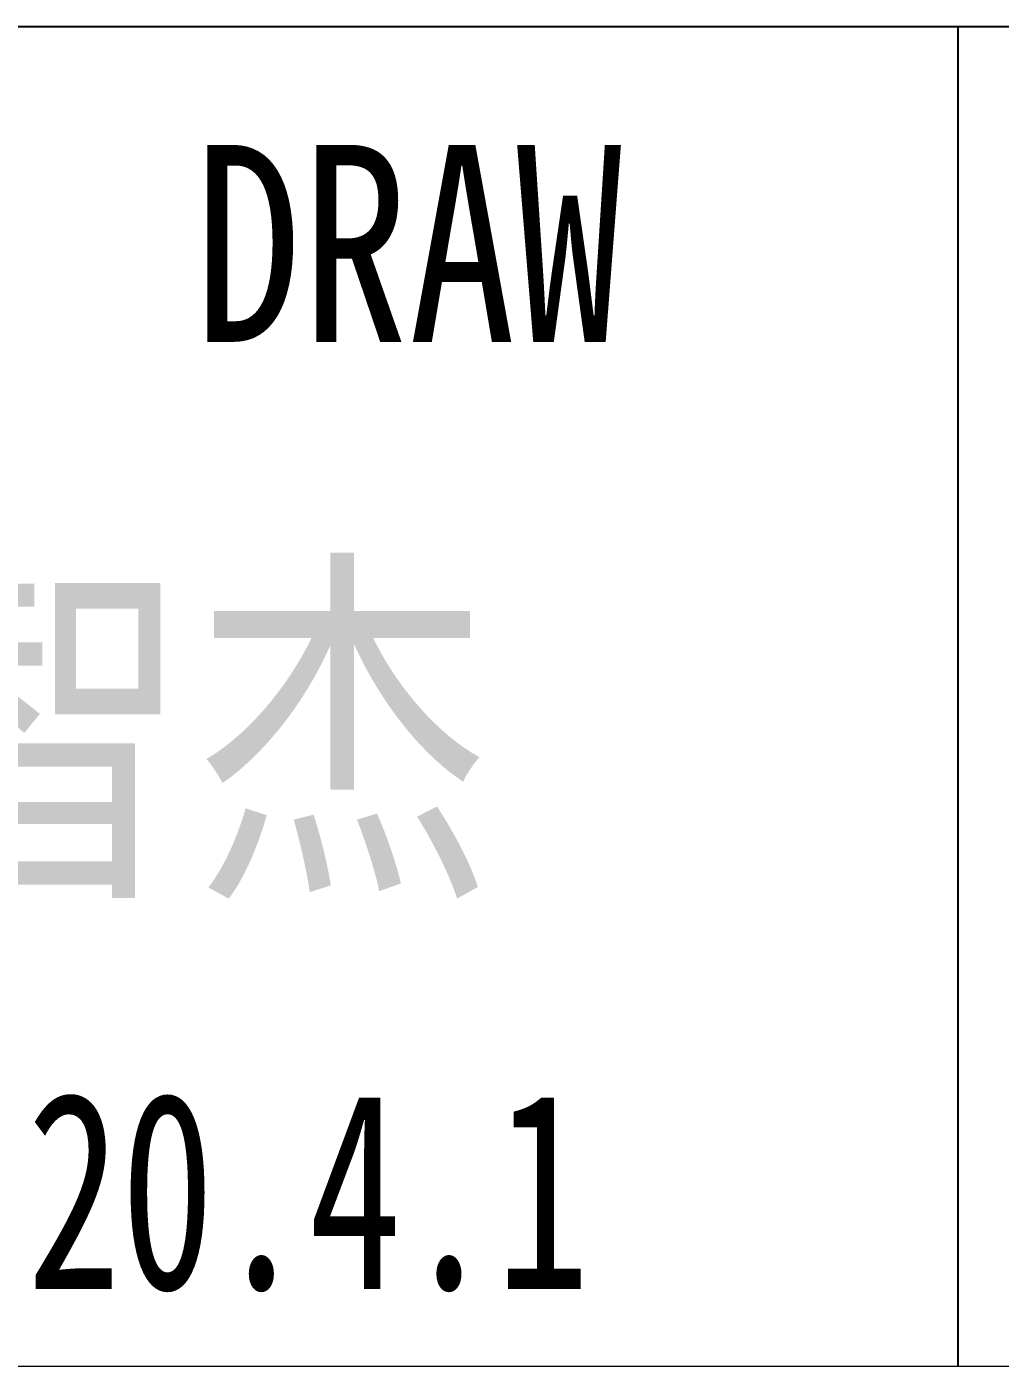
# Model space of a CAD drawing. Header units: millimetres. Extents: x 151684 to 153209, y -40906 to -39954.
# Drawn here: x 151950.51 to 151962.87, y -40892.83 to -40875.83 of the extents above; entities that cross this region are included whole.
import ezdxf

# ---------------------------------------------------------------- set-up
doc = ezdxf.new("R2010")
doc.units = ezdxf.units.MM
doc.header["$LTSCALE"] = 0.5
doc.layers.add('图\\M+19E79\\M+195B6\\M+18E9A', color=7, linetype='Continuous')
doc.layers.add('图框', color=7, linetype='Continuous', lineweight=18)
doc.styles.add('国标', font='simfang.ttf', dxfattribs={"width": 0.8})

# ---------------------------------------------------------------- blocks, each defined once
blk = doc.blocks.new('GZDEH零件A3图框V01版')
at = {"layer": '图\\M+19E79\\M+195B6\\M+18E9A', "color": 9}
for p, q in [((3181.99, -1815.961), (3092.49, -1815.961)), ((3135.83, -1815.961), (3135.83, -1832.961)), ((3135.83, -1815.961), (3135.83, -1832.961))]:
    blk.add_line(p, q, dxfattribs=at)
at = {"layer": '图框', "linetype": 'Continuous'}
blk.add_line((2882.49, -1832.961), (3272.49, -1832.961), dxfattribs=at)
at = {"layer": '图\\M+19E79\\M+195B6\\M+18E9A', "color": 9, "style": '国标', "width": 0.8}
blk.add_text(' DRAW', height=2.5, dxfattribs=at).set_placement((3124.776, -1819.96))
blk = doc.blocks.new('DEH A3')
at = {"layer": '图框'}
blk.add_blockref('GZDEH零件A3图框V01版', (-2857.49, 1846.461), dxfattribs=at)

msp = doc.modelspace()

# ---------------------------------------------------------------- block references
at = {"layer": '图框'}
msp.add_blockref('DEH A3', (151683.988, -40906.335), dxfattribs=at)

# ---------------------------------------------------------------- texts
at = {"layer": '图\\M+19E79\\M+195B6\\M+18E9A', "color": 3, "style": '国标'}
for s, height, width, p in [('孔智杰', 3.5, 0.8, (151944.966, -40886.518)), ('2020.4.1', 2.5, 0.7, (151948.131, -40891.855))]:
    msp.add_text(s, height=height, dxfattribs=dict(at, width=width)).set_placement(p)

doc.saveas('drawing.dxf')
